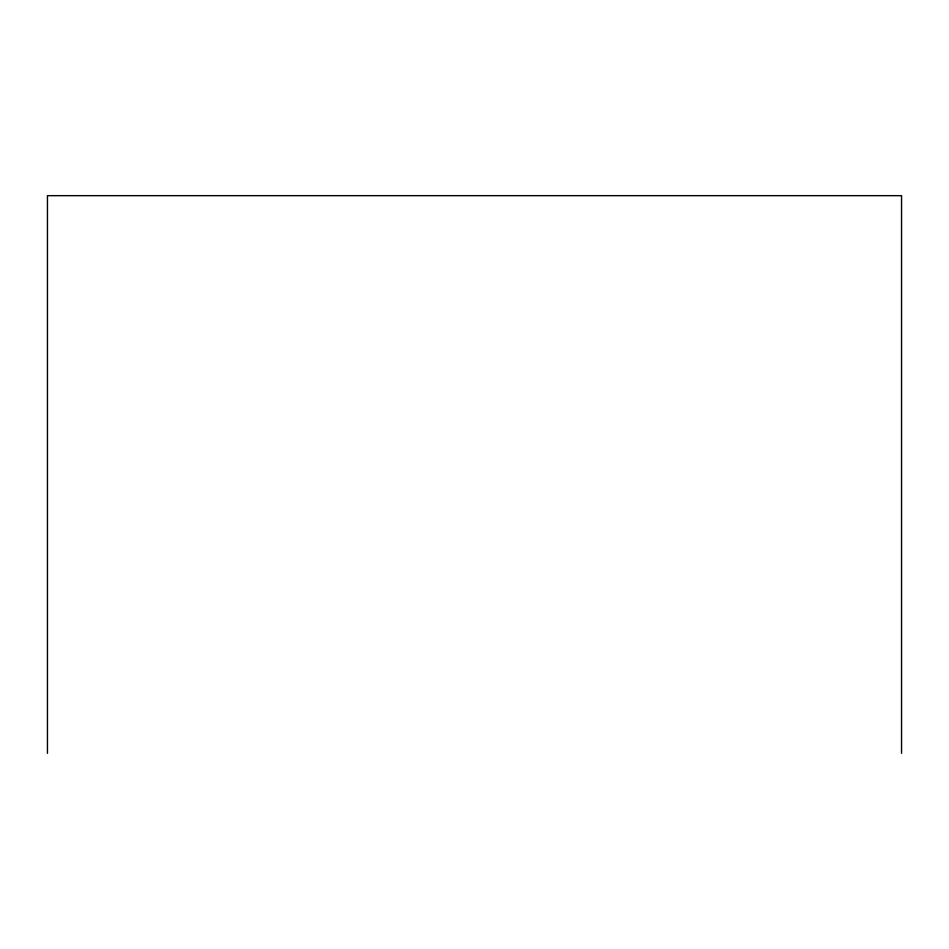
<?xml version="1.0" encoding="UTF-8"?>
<svg xmlns="http://www.w3.org/2000/svg" width="949" height="949" viewBox="0 0 949 949"><rect width="100%" height="100%" fill="white"/><g stroke="black" fill="none" stroke-linecap="round" stroke-linejoin="round"><path stroke-width="1.42" d="M901.55 753.328L901.55 195.672L47.45 195.672L47.45 753.328"/></g></svg>
